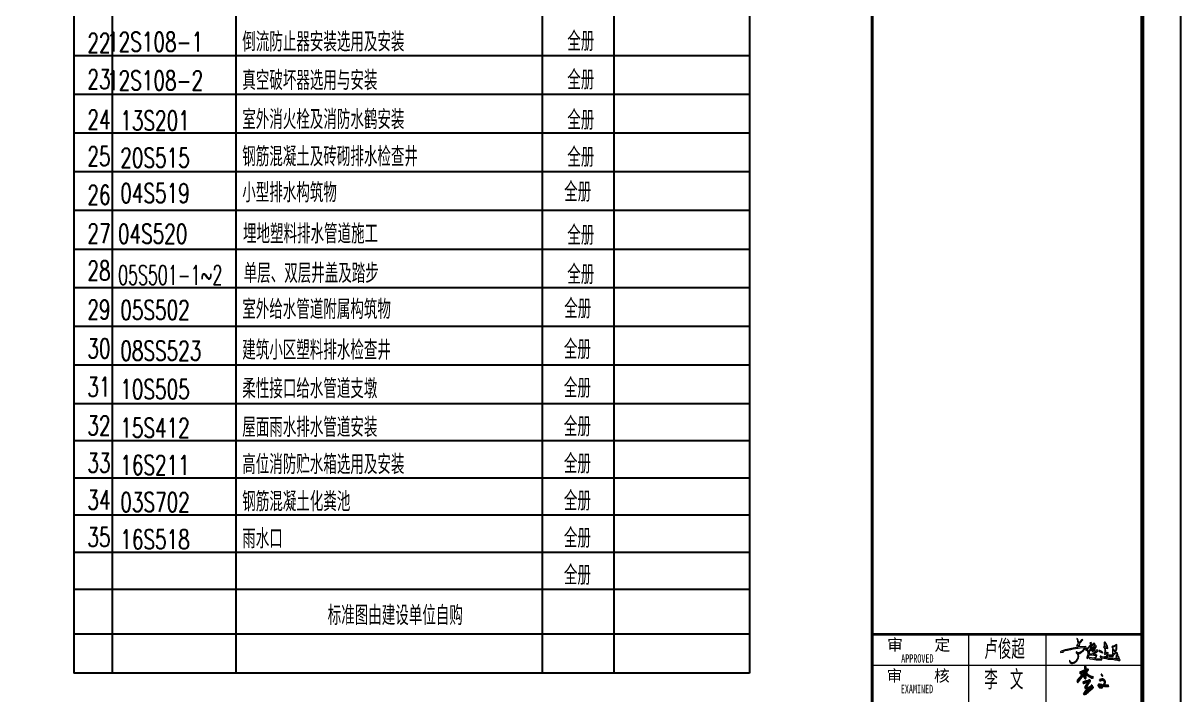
# Model space of a CAD drawing. Extents: x 1031190 to 1725648, y 733081 to 1571294.
# Drawn here: x 1153564 to 1183549, y 1447350 to 1464748 of the extents above; entities that cross this region are included whole.
import ezdxf
from ezdxf.enums import TextEntityAlignment as Align

# ---------------------------------------------------------------- set-up
doc = ezdxf.new("R2010")
doc.units = 0
doc.header["$LTSCALE"] = 1000
doc.header["$MEASUREMENT"] = 0
doc.linetypes.add('DASH', pattern=[0.35, 0.25, -0.1])
for name, color, linetype in [('0s-水标注', 7, 'Continuous'), ('图框', 140, 'Continuous'), ('图签文字', 147, 'Continuous'), ('电子签名-李文', 7, 'DASH'), ('签名-水', 7, 'Continuous')]:
    doc.layers.add(name, color=color, linetype=linetype)
doc.layers.add('ZC', color=6, linetype='Continuous', lineweight=40)
doc.layers.add('签名', color=7, linetype='Continuous', lineweight=18)
doc.styles.add('HZ', font='TXT', dxfattribs={"bigfont": 'HZTXT'})
doc.styles.add('建筑图签-1', font='simhei.ttf', dxfattribs={"width": 0.7})
doc.styles.add('建筑图签-2', font='TXT.shx', dxfattribs={"width": 0.5, "bigfont": 'HZTXT.shx'})

# ---------------------------------------------------------------- blocks, each defined once
blk = doc.blocks.new('GDGDGRDGDRGDR')
at = {"layer": '图框'}
blk.add_lwpolyline([(148133, -148204), (190183, -148204), (190183, -118504), (148133, -118504)], close=True, dxfattribs=at)
at = {"layer": '图框', "const_width": 50}
blk.add_lwpolyline([(149383, -147704), (189683, -147704), (189683, -119004), (149383, -119004)], close=True, dxfattribs=at)
blk = doc.blocks.new('ljc')
at = {"linetype": 'Continuous'}
h = blk.add_hatch(color=0, dxfattribs=at)
h.paths.add_polyline_path([(2022.8, 1567.7), (2018.8, 1563.7), (2019.8, 1561.7), (2023.8, 1561.7), (2021.8, 1551.7), (1954.8, 1537.7), (1932.8, 1529.7), (1929.8, 1526.7), (1928.8, 1524.7), (1930.8, 1522.7), (1943.8, 1523.7), (1945.8, 1525.7), (1941.8, 1527.7), (1959.8, 1534.7), (1966.8, 1534.7), (1974.8, 1537.7), (1984.8, 1538.7), (1997.8, 1542.7), (2009.8, 1543.7), (2017.8, 1546.7), (2024.8, 1545.7), (2034.8, 1548.7), (2060.8, 1549.7), (2051.8, 1536.7), (2041.8, 1527.7), (2027.8, 1520.7), (2022.8, 1520.7), (2017.8, 1525.7), (2014.8, 1526.7), (2012.8, 1524.7), (2012.8, 1520.7), (2018.8, 1515.7), (2021.8, 1507.7), (2021.8, 1493.7), (2011.8, 1476.7), (1999.8, 1468.7), (1987.8, 1466.7), (1981.8, 1472.7), (1979.8, 1479.7), (1977.8, 1481.7), (1977.8, 1474.7), (1980.8, 1467.7), (1987.8, 1462.7), (1993.8, 1462.7), (2004.8, 1466.7), (2017.8, 1477.7), (2026.8, 1492.7), (2027.8, 1503.7), (2024.8, 1516.7), (2032.8, 1517.7), (2053.8, 1532.7), (2066.8, 1548.7), (2066.8, 1551.7), (2063.8, 1554.7), (2028.8, 1552.7), (2035.8, 1574.7), (2048.8, 1590.7), (2046.8, 1592.7), (2042.8, 1591.7), (2027.8, 1572.7), (2024.8, 1588.7), (2020.8, 1596.7), (2017.8, 1598.7), (2016.8, 1596.7), (2019.8, 1589.7)])
h.paths.add_polyline_path([(2080.8, 1521.7), (2080.8, 1527.7), (2074.8, 1540.7), (2092.8, 1561.7), (2096.8, 1571.7), (2093.8, 1576.7), (2086.8, 1575.7), (2088.8, 1571.7), (2091.8, 1571.7), (2090.8, 1566.7), (2079.8, 1550.7), (2065.8, 1536.7), (2064.8, 1534.7), (2066.8, 1532.7), (2072.8, 1534.7), (2076.8, 1522.7), (2076.8, 1512.7), (2071.8, 1495.7), (2071.8, 1491.7), (2073.8, 1489.7), (2077.8, 1493.7), (2082.8, 1509.7), (2098.8, 1509.7), (2118.8, 1506.7), (2118.8, 1499.7), (2115.8, 1495.7), (2107.8, 1492.7), (2086.8, 1495.7), (2083.8, 1491.7), (2086.8, 1488.7), (2102.8, 1487.7), (2121.8, 1482.7), (2139.8, 1483.7), (2147.8, 1481.7), (2151.8, 1485.7), (2151.8, 1490.7), (2147.8, 1487.7), (2124.8, 1487.7), (2113.8, 1489.7), (2123.8, 1498.7), (2125.8, 1508.7), (2120.8, 1511.7), (2118.8, 1510.7), (2107.8, 1513.7), (2123.8, 1522.7), (2131.8, 1531.7), (2129.8, 1534.7), (2120.8, 1535.7), (2114.8, 1532.7), (2108.8, 1532.7), (2122.8, 1554.7), (2120.8, 1558.7), (2113.8, 1556.7), (2115.8, 1563.7), (2114.8, 1568.7), (2110.8, 1572.7), (2104.8, 1571.7), (2092.8, 1553.7)])
h.paths.add_polyline_path([(2088.8, 1534.7), (2096.8, 1534.7), (2111.8, 1550.7), (2115.8, 1551.7), (2110.8, 1542.7), (2098.8, 1527.7), (2100.8, 1525.7), (2113.8, 1527.7), (2120.8, 1530.7), (2123.8, 1529.7), (2117.8, 1523.7), (2100.8, 1514.7), (2083.8, 1513.7), (2083.8, 1517.7)], flags=16)
h.paths.add_polyline_path([(2092.8, 1536.7), (2094.8, 1539.7), (2102.8, 1545.7), (2095.8, 1536.7)], flags=16)
h.paths.add_polyline_path([(2092.8, 1543.7), (2093.8, 1548.7), (2105.8, 1567.7), (2108.8, 1568.7), (2110.8, 1566.7), (2107.8, 1553.7), (2103.8, 1549.7)], flags=16)
h.paths.add_polyline_path([(2140.8, 1533.7), (2137.8, 1532.7), (2136.8, 1530.7), (2141.8, 1526.7), (2154.8, 1521.7), (2157.8, 1522.7), (2152.8, 1527.7)])
h.paths.add_polyline_path([(2174.8, 1521.7), (2172.8, 1523.7), (2171.8, 1545.7), (2182.8, 1544.7), (2184.8, 1546.7), (2182.8, 1556.7), (2177.8, 1565.7), (2176.8, 1560.7), (2179.8, 1555.7), (2180.8, 1549.7), (2174.8, 1549.7), (2169.8, 1553.7), (2168.8, 1573.7), (2170.8, 1573.7), (2174.8, 1568.7), (2175.8, 1570.7), (2169.8, 1578.7), (2166.8, 1578.7), (2164.8, 1576.7), (2163.8, 1561.7), (2165.8, 1552.7), (2162.8, 1552.7), (2161.8, 1550.7), (2166.8, 1546.7), (2168.8, 1536.7), (2168.8, 1523.7), (2165.8, 1520.7), (2164.8, 1516.7), (2167.8, 1512.7), (2169.8, 1512.7), (2172.8, 1516.7), (2179.8, 1516.7), (2177.8, 1501.7), (2174.8, 1499.7), (2166.8, 1498.7), (2174.8, 1495.7), (2179.8, 1496.7), (2182.8, 1499.7), (2183.8, 1510.7), (2186.8, 1520.7), (2184.8, 1522.7)])
h.paths.add_polyline_path([(2232.8, 1541.7), (2232.8, 1563.7), (2230.8, 1566.7), (2214.8, 1557.7), (2209.8, 1556.7), (2205.8, 1551.7), (2210.8, 1547.7), (2210.8, 1550.7), (2228.8, 1559.7), (2227.8, 1541.7), (2226.8, 1536.7), (2223.8, 1532.7), (2219.8, 1533.7), (2212.8, 1541.7), (2210.8, 1542.7), (2208.8, 1540.7), (2208.8, 1507.7), (2188.8, 1507.7), (2186.8, 1505.7), (2190.8, 1502.7), (2212.8, 1502.7), (2216.8, 1510.7), (2221.8, 1515.7), (2231.8, 1517.7), (2233.8, 1512.7), (2233.8, 1504.7), (2226.8, 1504.7), (2231.8, 1501.7), (2231.8, 1499.7), (2227.8, 1496.7), (2228.8, 1492.7), (2238.8, 1494.7), (2242.8, 1488.7), (2242.8, 1485.7), (2211.8, 1491.7), (2188.8, 1491.7), (2178.8, 1493.7), (2175.8, 1495.7), (2166.8, 1495.7), (2163.8, 1497.7), (2153.8, 1498.7), (2146.8, 1502.7), (2143.8, 1502.7), (2142.8, 1500.7), (2143.8, 1497.7), (2152.8, 1493.7), (2173.8, 1490.7), (2185.8, 1486.7), (2210.8, 1486.7), (2221.8, 1483.7), (2229.8, 1483.7), (2242.8, 1479.7), (2248.8, 1479.7), (2250.8, 1481.7), (2243.8, 1495.7), (2245.8, 1498.7), (2237.8, 1502.7), (2238.8, 1512.7), (2236.8, 1519.7), (2232.8, 1522.7), (2223.8, 1521.7), (2213.8, 1515.7), (2211.8, 1521.7), (2212.8, 1535.7), (2219.8, 1529.7), (2227.8, 1529.7), (2229.8, 1531.7)])
at = {"color": 0, "linetype": 'Continuous', "elevation": 16426272}
for points in [[(1929.8, 1526.7), (1928.8, 1524.7), (1930.8, 1522.7), (1943.8, 1523.7), (1945.8, 1525.7), (1941.8, 1527.7), (1959.8, 1534.7), (1966.8, 1534.7), (1974.8, 1537.7), (1984.8, 1538.7), (1997.8, 1542.7), (2009.8, 1543.7), (2017.8, 1546.7), (2024.8, 1545.7), (2034.8, 1548.7), (2060.8, 1549.7), (2051.8, 1536.7), (2041.8, 1527.7), (2027.8, 1520.7), (2022.8, 1520.7), (2017.8, 1525.7), (2014.8, 1526.7), (2012.8, 1524.7), (2012.8, 1520.7), (2018.8, 1515.7), (2021.8, 1507.7), (2021.8, 1493.7), (2011.8, 1476.7), (1999.8, 1468.7), (1987.8, 1466.7), (1981.8, 1472.7), (1979.8, 1479.7), (1977.8, 1481.7), (1977.8, 1474.7), (1980.8, 1467.7), (1987.8, 1462.7), (1993.8, 1462.7), (2004.8, 1466.7), (2017.8, 1477.7), (2026.8, 1492.7), (2027.8, 1503.7), (2024.8, 1516.7), (2032.8, 1517.7), (2053.8, 1532.7), (2066.8, 1548.7), (2066.8, 1551.7), (2063.8, 1554.7), (2028.8, 1552.7), (2035.8, 1574.7), (2048.8, 1590.7), (2046.8, 1592.7), (2042.8, 1591.7), (2027.8, 1572.7), (2024.8, 1588.7), (2020.8, 1596.7), (2017.8, 1598.7), (2016.8, 1596.7), (2019.8, 1589.7), (2022.8, 1567.7), (2018.8, 1563.7), (2019.8, 1561.7), (2023.8, 1561.7), (2021.8, 1551.7), (1954.8, 1537.7), (1932.8, 1529.7), (1929.8, 1526.7)], [(2065.8, 1536.7), (2064.8, 1534.7), (2066.8, 1532.7), (2072.8, 1534.7), (2076.8, 1522.7), (2076.8, 1512.7), (2071.8, 1495.7), (2071.8, 1491.7), (2073.8, 1489.7), (2077.8, 1493.7), (2082.8, 1509.7), (2098.8, 1509.7), (2118.8, 1506.7), (2118.8, 1499.7), (2115.8, 1495.7), (2107.8, 1492.7), (2086.8, 1495.7), (2083.8, 1491.7), (2086.8, 1488.7), (2102.8, 1487.7), (2121.8, 1482.7), (2139.8, 1483.7), (2147.8, 1481.7), (2151.8, 1485.7), (2151.8, 1490.7), (2147.8, 1487.7), (2124.8, 1487.7), (2113.8, 1489.7), (2123.8, 1498.7), (2125.8, 1508.7), (2120.8, 1511.7), (2118.8, 1510.7), (2107.8, 1513.7), (2123.8, 1522.7), (2131.8, 1531.7), (2129.8, 1534.7), (2120.8, 1535.7), (2114.8, 1532.7), (2108.8, 1532.7), (2122.8, 1554.7), (2120.8, 1558.7), (2113.8, 1556.7), (2115.8, 1563.7), (2114.8, 1568.7), (2110.8, 1572.7), (2104.8, 1571.7), (2092.8, 1553.7), (2080.8, 1521.7), (2080.8, 1527.7), (2074.8, 1540.7), (2092.8, 1561.7), (2096.8, 1571.7), (2093.8, 1576.7), (2086.8, 1575.7), (2088.8, 1571.7), (2091.8, 1571.7), (2090.8, 1566.7), (2079.8, 1550.7), (2065.8, 1536.7)], [(2092.8, 1543.7), (2093.8, 1548.7), (2105.8, 1567.7), (2108.8, 1568.7), (2110.8, 1566.7), (2107.8, 1553.7), (2103.8, 1549.7), (2092.8, 1543.7)], [(2143.8, 1502.7), (2142.8, 1500.7), (2143.8, 1497.7), (2152.8, 1493.7), (2173.8, 1490.7), (2185.8, 1486.7), (2210.8, 1486.7), (2221.8, 1483.7), (2229.8, 1483.7), (2242.8, 1479.7), (2248.8, 1479.7), (2250.8, 1481.7), (2243.8, 1495.7), (2245.8, 1498.7), (2237.8, 1502.7), (2238.8, 1512.7), (2236.8, 1519.7), (2232.8, 1522.7), (2223.8, 1521.7), (2213.8, 1515.7), (2211.8, 1521.7), (2212.8, 1535.7), (2219.8, 1529.7), (2227.8, 1529.7), (2229.8, 1531.7), (2232.8, 1541.7), (2232.8, 1563.7), (2230.8, 1566.7), (2214.8, 1557.7), (2209.8, 1556.7), (2205.8, 1551.7), (2210.8, 1547.7), (2210.8, 1550.7), (2228.8, 1559.7), (2227.8, 1541.7), (2226.8, 1536.7), (2223.8, 1532.7), (2219.8, 1533.7), (2212.8, 1541.7), (2210.8, 1542.7), (2208.8, 1540.7), (2208.8, 1507.7), (2188.8, 1507.7), (2186.8, 1505.7), (2190.8, 1502.7), (2212.8, 1502.7), (2216.8, 1510.7), (2221.8, 1515.7), (2231.8, 1517.7), (2233.8, 1512.7), (2233.8, 1504.7), (2226.8, 1504.7), (2231.8, 1501.7), (2231.8, 1499.7), (2227.8, 1496.7), (2228.8, 1492.7), (2238.8, 1494.7), (2242.8, 1488.7), (2242.8, 1485.7), (2211.8, 1491.7), (2188.8, 1491.7), (2178.8, 1493.7), (2175.8, 1495.7), (2166.8, 1495.7), (2163.8, 1497.7), (2153.8, 1498.7), (2146.8, 1502.7), (2143.8, 1502.7)], [(2162.8, 1552.7), (2161.8, 1550.7), (2166.8, 1546.7), (2168.8, 1536.7), (2168.8, 1523.7), (2165.8, 1520.7), (2164.8, 1516.7), (2167.8, 1512.7), (2169.8, 1512.7), (2172.8, 1516.7), (2179.8, 1516.7), (2177.8, 1501.7), (2174.8, 1499.7), (2166.8, 1498.7), (2174.8, 1495.7), (2179.8, 1496.7), (2182.8, 1499.7), (2183.8, 1510.7), (2186.8, 1520.7), (2184.8, 1522.7), (2174.8, 1521.7), (2172.8, 1523.7), (2171.8, 1545.7), (2182.8, 1544.7), (2184.8, 1546.7), (2182.8, 1556.7), (2177.8, 1565.7), (2176.8, 1560.7), (2179.8, 1555.7), (2180.8, 1549.7), (2174.8, 1549.7), (2169.8, 1553.7), (2168.8, 1573.7), (2170.8, 1573.7), (2174.8, 1568.7), (2175.8, 1570.7), (2169.8, 1578.7), (2166.8, 1578.7), (2164.8, 1576.7), (2163.8, 1561.7), (2165.8, 1552.7), (2162.8, 1552.7)], [(2176.8, 1568.7), (2175.8, 1569.7), (2174.8, 1566.7), (2176.8, 1564.7), (2176.8, 1568.7)], [(2015.8, 1560.7), (2014.8, 1559.7), (2016.8, 1559.7), (2015.8, 1560.7)], [(2016.8, 1561.7), (2015.8, 1560.7), (2018.8, 1560.7), (2016.8, 1561.7)], [(2083.8, 1513.7), (2083.8, 1517.7), (2088.8, 1534.7), (2096.8, 1534.7), (2111.8, 1550.7), (2115.8, 1551.7), (2110.8, 1542.7), (2098.8, 1527.7), (2100.8, 1525.7), (2113.8, 1527.7), (2120.8, 1530.7), (2123.8, 1529.7), (2117.8, 1523.7), (2100.8, 1514.7), (2083.8, 1513.7)], [(2092.8, 1536.7), (2094.8, 1539.7), (2102.8, 1545.7), (2095.8, 1536.7), (2092.8, 1536.7)], [(2137.8, 1532.7), (2136.8, 1530.7), (2141.8, 1526.7), (2154.8, 1521.7), (2157.8, 1522.7), (2152.8, 1527.7), (2140.8, 1533.7), (2137.8, 1532.7)]]:
    blk.add_lwpolyline(points, dxfattribs=at)
blk = doc.blocks.new('A$C44B256A7')
at = {"layer": '电子签名-李文'}
h = blk.add_hatch(color=0, dxfattribs=at)
h.dxf.hatch_style = 1
h.paths.add_polyline_path([(934, -1198), (941, -1210), (956, -1216), (968, -1207), (992, -1199), (1012, -1194), (1037, -1192), (1054, -1200), (1076, -1215), (1093, -1230), (1096, -1243), (1095, -1265), (1092, -1286), (1086, -1310), (1075, -1335), (1059, -1365), (1039, -1388), (1024, -1405), (1007, -1416), (991, -1423), (973, -1429), (958, -1429), (945, -1423), (936, -1414), (927, -1402), (919, -1391), (910, -1376), (910, -1366), (915, -1361), (935, -1366), (957, -1369), (977, -1373), (1002, -1377), (1020, -1380), (1055, -1386), (1075, -1389), (1102, -1393), (1140, -1392), (1169, -1396), (1199, -1396), (1222, -1404), (1226, -1395), (1230, -1384), (1221, -1380), (1202, -1379), (1168, -1378), (1110, -1373), (1073, -1371), (1046, -1369), (997, -1351), (972, -1349), (946, -1344), (925, -1342), (903, -1340), (893, -1348), (890, -1366), (894, -1381), (897, -1390), (916, -1418), (935, -1434), (951, -1442), (978, -1445), (993, -1442), (1013, -1435), (1029, -1424), (1042, -1415), (1055, -1395), (1073, -1371), (1079, -1362), (1095, -1333), (1111, -1306), (1111, -1281), (1114, -1251), (1116, -1233), (1101, -1208), (1084, -1194), (1069, -1182), (1055, -1176), (1037, -1171), (1016, -1172), (990, -1176), (970, -1183), (958, -1186), (940, -1186), (934, -1191)])
h.paths.add_polyline_path([(987, -1030), (1007, -1049), (1020, -1066), (1032, -1071), (1036, -1064), (1030, -1052), (1020, -1039), (1013, -1028), (1006, -1017), (992, -1016), (986, -1024)])
h.paths.add_polyline_path([(395, -1278), (403, -1295), (420, -1295), (516, -1261), (580, -1237), (606, -1225), (604, -1242), (569, -1289), (521, -1338), (502, -1370), (469, -1415), (459, -1437), (466, -1461), (473, -1463), (505, -1473), (561, -1464), (589, -1463), (635, -1455), (656, -1452), (683, -1449), (699, -1446), (687, -1462), (666, -1475), (650, -1485), (642, -1496), (607, -1527), (583, -1544), (580, -1546), (575, -1557), (545, -1583), (532, -1592), (516, -1602), (509, -1608), (462, -1636), (449, -1640), (446, -1634), (474, -1608), (494, -1591), (506, -1568), (523, -1548), (531, -1543), (553, -1516), (584, -1491), (603, -1465), (635, -1430), (668, -1402), (694, -1383), (693, -1366), (669, -1376), (650, -1395), (619, -1417), (594, -1442), (569, -1472), (533, -1499), (492, -1545), (460, -1590), (425, -1625), (417, -1648), (432, -1658), (463, -1657), (488, -1643), (516, -1628), (543, -1606), (571, -1586), (603, -1554), (635, -1533), (664, -1502), (690, -1485), (715, -1464), (726, -1446), (732, -1424), (710, -1420), (656, -1427), (590, -1434), (534, -1446), (510, -1444), (492, -1444), (486, -1428), (519, -1384), (565, -1324), (604, -1274), (630, -1231), (626, -1201), (589, -1206), (563, -1218), (528, -1229), (519, -1232), (499, -1236), (473, -1243), (448, -1253), (428, -1261), (405, -1271), (394, -1276)])
edge = h.paths.add_edge_path()
edge.add_line((470, -744), (463, -751))
edge.add_line((479, -744), (470, -744))
edge.add_line((486, -757), (479, -744))
edge.add_line((488, -983), (488, -948))
edge.add_line((505, -985), (488, -983))
edge.add_line((531, -998), (505, -985))
edge.add_line((559, -1019), (531, -998))
edge.add_line((586, -1042), (559, -1019))
edge.add_line((649, -1079), (586, -1042))
edge.add_line((698, -1095), (649, -1079))
edge.add_line((735, -1105), (698, -1095))
edge.add_line((727, -1120), (735, -1105))
edge.add_line((692, -1122), (727, -1120))
edge.add_line((655, -1122), (692, -1122))
edge.add_line((675, -1107), (655, -1122))
edge.add_line((627, -1093), (675, -1107))
edge.add_line((570, -1058), (627, -1093))
edge.add_line((495, -1007), (570, -1058))
edge.add_line((490, -1012), (495, -1007))
edge.add_line((495, -1144), (490, -1012))
edge.add_line((491, -1152), (495, -1144))
edge.add_line((471, -1149), (491, -1152))
edge.add_line((413, -1057), (471, -1149))
edge.add_line((371, -1021), (413, -1057))
edge.add_line((341, -1002), (371, -1021))
edge.add_line((314, -991), (341, -1002))
edge.add_line((286, -969), (314, -991))
edge.add_line((297, -954), (286, -969))
edge.add_line((497, -860), (487, -865))
edge.add_line((563, -849), (497, -860))
edge.add_line((565, -866), (563, -849))
edge.add_line((448, -990), (471, -966))
edge.add_line((239, -1246), (448, -990))
edge.add_line((247, -1268), (239, -1246))
edge.add_line((227, -1272), (247, -1268))
edge.add_line((213, -1252), (227, -1272))
edge.add_line((221, -1213), (213, -1252))
edge.add_line((366, -1049), (221, -1213))
edge.add_line((531, -873), (487, -920))
edge.add_line((523, -874), (531, -873))
edge.add_line((444, -905), (468, -895))
edge.add_line((350, -952), (444, -905))
edge.add_line((322, -977), (350, -952))
edge.add_line((376, -998), (322, -977))
edge.add_line((410, -1028), (376, -998))
edge.add_line((430, -1046), (410, -1028))
edge.add_line((458, -1093), (430, -1046))
edge.add_line((476, -1116), (458, -1093))
edge.add_line((463, -751), (470, -938))
h = blk.add_hatch(color=0, dxfattribs=at)
h.dxf.hatch_style = 1
h.paths.add_polyline_path([(470, -938), (397, -1017), (414, -1031), (448, -990), (471, -966), (476, -1116), (458, -1093), (430, -1046), (414, -1032), (401, -1047), (413, -1057), (471, -1149), (491, -1152), (495, -1144), (490, -1012), (495, -1007), (570, -1058), (627, -1093), (675, -1107), (655, -1122), (692, -1122), (727, -1120), (735, -1105), (698, -1095), (649, -1079), (586, -1042), (559, -1019), (531, -998), (505, -985), (488, -983), (488, -948), (565, -866), (563, -849), (497, -860), (487, -865), (486, -757), (479, -744), (470, -744), (463, -751)])
h.paths.add_polyline_path([(487, -888), (535, -869), (487, -920)], flags=16)
h = blk.add_hatch(color=0, dxfattribs=at)
h.dxf.hatch_style = 1
h.paths.add_polyline_path([(401, -1047), (383, -1031), (366, -1049), (221, -1213), (213, -1252), (227, -1272), (247, -1268), (239, -1246)])
h.paths.add_polyline_path([(414, -1032), (410, -1028), (397, -1017), (383, -1031), (401, -1047)])
h = blk.add_hatch(color=0, dxfattribs=at)
h.dxf.hatch_style = 1
h.paths.add_polyline_path([(322, -977), (350, -952), (444, -905), (468, -895), (468, -874), (297, -954), (286, -969), (314, -991), (341, -1002), (371, -1021), (383, -1031), (397, -1017), (376, -998)])
h = blk.add_hatch(color=0, dxfattribs=at)
h.dxf.hatch_style = 1
h.paths.add_polyline_path([(604, -1432), (594, -1442), (576, -1464), (589, -1463), (607, -1460), (636, -1429)])
h.paths.add_polyline_path([(1055, -1386), (1061, -1387), (1073, -1371), (1055, -1370), (1043, -1384)])
at = {"layer": '电子签名-李文', "color": 0}
for p, q in [((470, -744, 0), (463, -751, 0)), ((479, -744, 0), (470, -744, 0)), ((486, -757, 0), (479, -744, 0)), ((366, -1049, 0), (221, -1213, 0)), ((239, -1246, 0), (448, -990, 0)), ((297, -954, 0), (286, -969, 0)), ((286, -969, 0), (314, -991, 0)), ((468, -874, 0), (297, -954, 0)), ((314, -991, 0), (341, -1002, 0)), ((322, -977, 0), (350, -952, 0)), ((376, -998, 0), (322, -977, 0)), ((341, -1002, 0), (371, -1021, 0)), ((350, -952, 0), (444, -905, 0)), ((470, -938, 0), (366, -1049, 0)), ((371, -1021, 0), (413, -1057, 0)), ((410, -1028, 0), (376, -998, 0)), ((430, -1046, 0), (410, -1028, 0)), ((413, -1057, 0), (471, -1149, 0)), ((458, -1093, 0), (430, -1046, 0)), ((444, -905, 0), (468, -895, 0)), ((448, -990, 0), (471, -966, 0)), ((476, -1116, 0), (458, -1093, 0)), ((463, -751, 0), (470, -938, 0)), ((471, -966, 0), (476, -1116, 0)), ((487, -865, 0), (486, -757, 0)), ((497, -860, 0), (487, -865, 0)), ((531, -873, 0), (487, -920, 0)), ((487, -888, 0), (523, -874, 0)), ((487, -920, 0), (487, -888, 0)), ((488, -948, 0), (565, -866, 0)), ((488, -983, 0), (488, -948, 0)), ((505, -985, 0), (488, -983, 0)), ((490, -1012, 0), (495, -1007, 0)), ((495, -1144, 0), (490, -1012, 0)), ((495, -1007, 0), (570, -1058, 0)), ((563, -849, 0), (497, -860, 0)), ((531, -998, 0), (505, -985, 0)), ((523, -874, 0), (531, -873, 0)), ((559, -1019, 0), (531, -998, 0)), ((586, -1042, 0), (559, -1019, 0)), ((565, -866, 0), (563, -849, 0)), ((570, -1058, 0), (627, -1093, 0)), ((649, -1079, 0), (586, -1042, 0)), ((627, -1093, 0), (675, -1107, 0)), ((698, -1095, 0), (649, -1079, 0)), ((675, -1107, 0), (655, -1122, 0)), ((655, -1122, 0), (692, -1122, 0)), ((692, -1122, 0), (727, -1120, 0)), ((735, -1105, 0), (698, -1095, 0)), ((727, -1120, 0), (735, -1105, 0)), ((221, -1213, 0), (213, -1252, 0)), ((213, -1252, 0), (227, -1272, 0)), ((227, -1272, 0), (247, -1268, 0)), ((247, -1268, 0), (239, -1246, 0)), ((471, -1149, 0), (491, -1152, 0)), ((491, -1152, 0), (495, -1144, 0))]:
    blk.add_line(p, q, dxfattribs=at)
at = {"layer": '电子签名-李文', "color": 0, "elevation": 0}
for points in [[(987, -1030), (1007, -1049), (1020, -1066), (1032, -1071), (1036, -1064), (1030, -1052), (1020, -1039), (1013, -1028), (1006, -1017), (992, -1016), (986, -1024), (987, -1030)], [(395, -1278), (403, -1295), (420, -1295), (516, -1261), (580, -1237), (606, -1225), (604, -1242), (569, -1289), (521, -1338), (502, -1370), (469, -1415), (459, -1437), (466, -1461), (473, -1463), (505, -1473), (561, -1464), (589, -1463), (635, -1455), (656, -1452), (683, -1449), (699, -1446), (687, -1462), (666, -1475), (650, -1485), (642, -1496), (607, -1527), (583, -1544), (580, -1546), (575, -1557), (545, -1583), (532, -1592), (516, -1602), (509, -1608), (462, -1636), (449, -1640), (446, -1634), (474, -1608), (494, -1591), (506, -1568), (523, -1548), (531, -1543), (553, -1516), (584, -1491), (603, -1465), (635, -1430), (668, -1402), (694, -1383), (693, -1366), (669, -1376), (650, -1395), (619, -1417), (594, -1442), (569, -1472), (533, -1499), (492, -1545), (460, -1590), (425, -1625), (417, -1648), (432, -1658), (463, -1657), (488, -1643), (516, -1628), (543, -1606), (571, -1586), (603, -1554), (635, -1533), (664, -1502), (690, -1485), (715, -1464), (726, -1446), (732, -1424), (710, -1420), (656, -1427), (590, -1434), (534, -1446), (510, -1444), (492, -1444), (486, -1428), (519, -1384), (565, -1324), (604, -1274), (630, -1231), (626, -1201), (589, -1206), (563, -1218), (528, -1229), (519, -1232), (499, -1236), (473, -1243), (448, -1253), (428, -1261), (405, -1271), (394, -1276), (395, -1278)], [(934, -1198), (941, -1210), (956, -1216), (968, -1207), (992, -1199), (1012, -1194), (1037, -1192), (1054, -1200), (1076, -1215), (1093, -1230), (1096, -1243), (1095, -1265), (1092, -1286), (1086, -1310), (1075, -1335), (1059, -1365), (1039, -1388), (1024, -1405), (1007, -1416), (991, -1423), (973, -1429), (958, -1429), (945, -1423), (936, -1414), (927, -1402), (919, -1391), (910, -1376), (910, -1366), (915, -1361), (935, -1366), (957, -1369), (977, -1373), (1002, -1377), (1020, -1380), (1055, -1386), (1075, -1389), (1102, -1393), (1140, -1392), (1169, -1396), (1199, -1396), (1222, -1404), (1226, -1395), (1230, -1384), (1221, -1380), (1202, -1379), (1168, -1378), (1110, -1373), (1073, -1371), (1046, -1369), (997, -1351), (972, -1349), (946, -1344), (925, -1342), (903, -1340), (893, -1348), (890, -1366), (894, -1381), (897, -1390), (916, -1418), (935, -1434), (951, -1442), (978, -1445), (993, -1442), (1013, -1435), (1029, -1424), (1042, -1415), (1055, -1395), (1073, -1371), (1079, -1362), (1095, -1333), (1111, -1306), (1111, -1281), (1114, -1251), (1116, -1233), (1101, -1208), (1084, -1194), (1069, -1182), (1055, -1176), (1037, -1171), (1016, -1172), (990, -1176), (970, -1183), (958, -1186), (940, -1186), (934, -1191), (934, -1198)]]:
    blk.add_lwpolyline(points, dxfattribs=at)
blk = doc.blocks.new('A$C58EE6059')
at = {"layer": '图框'}
for points, const_width in [([(-6995, 0), (-6995, 57400)], 70), ([(5, 13200), (-6995, 13200)], 70), ([(-6995, 13200), (5, 13200)], 70), ([(-4496, 6800), (-4495, 13200)], 35), ([(-2495, 6800), (-2495, 13200)], 35), ([(-6995, 12400), (5, 12400)], 35)]:
    blk.add_lwpolyline(points, dxfattribs=dict(at, const_width=const_width))
at = {"layer": '签名', "color": 2, "xscale": 4.799999999813735, "yscale": 4.799999999813735, "zscale": 4.799999999813735}
blk.add_blockref('ljc', (-11376, 5420, -78846106), dxfattribs=at)
at = {"layer": '签名-水', "color": 0, "xscale": 0.8, "yscale": 0.8, "zscale": 0.8}
blk.add_blockref('A$C44B256A7', (-1853, 12974, 0), dxfattribs=at)
at = {"layer": '图框', "style": '建筑图签-1', "width": 0.7}
for s, p in [('APPROVED ', (-6244, 12465)), ('EXAMINED  ', (-6253, 11674, -1799))]:
    blk.add_text(s, height=220, dxfattribs=at).set_placement(p)
at = {"layer": '图签文字', "color": 7, "style": '建筑图签-1'}
for s, p in [('审    定', (-6607, 12779)), ('审    核', (-6620, 11977))]:
    blk.add_text(s, height=300, dxfattribs=at).set_placement(p)
at = {"layer": '图签文字', "color": 1, "style": '建筑图签-2', "width": 0.7}
for s, p in [('卢俊超', (-4089, 12562)), ('李 文', (-4089, 11771))]:
    blk.add_text(s, height=500, dxfattribs=at).set_placement(p)

msp = doc.modelspace()

# ---------------------------------------------------------------- linework, layer by layer
at = {"layer": '0s-水标注'}
for p, q in [((1154874.5, 1487266.9), (1154874.5, 1447911)), ((1155874.5, 1447911), (1155874.5, 1487266.9)), ((1159084.5, 1447911), (1159084.5, 1487266.9)), ((1167015.4, 1447911), (1167015.4, 1487266.9)), ((1168874.5, 1447911), (1168874.5, 1487266.9)), ((1172374.5, 1487266.9), (1172374.5, 1447911)), ((1172374.5, 1463900.9), (1154874.5, 1463900.9)), ((1172374.5, 1462900.9), (1154874.5, 1462900.9)), ((1172374.5, 1461900.9), (1154874.5, 1461900.9)), ((1172374.5, 1460900.9), (1154874.5, 1460900.9)), ((1172374.5, 1459893.9), (1154874.5, 1459893.9)), ((1172374.5, 1458886.9), (1154874.5, 1458886.9)), ((1172374.5, 1457893.9), (1154874.5, 1457893.9)), ((1172374.5, 1456886.9), (1154874.5, 1456886.9)), ((1172374.5, 1455886.9), (1154874.5, 1455886.9)), ((1172374.5, 1454886.9), (1154874.5, 1454886.9)), ((1172374.5, 1453925), (1154874.5, 1453925)), ((1172374.5, 1453925), (1154874.5, 1453925)), ((1172374.5, 1452963.1), (1154874.5, 1452963.1)), ((1172374.5, 1452963.1), (1154874.5, 1452963.1)), ((1172374.5, 1452001.1), (1154874.5, 1452001.1)), ((1172374.5, 1452001.1), (1154874.5, 1452001.1)), ((1172374.5, 1451039.2), (1154874.5, 1451039.2)), ((1172374.5, 1451039.2), (1154874.5, 1451039.2)), ((1172374.5, 1450077.2), (1154874.5, 1450077.2)), ((1172374.5, 1450077.2), (1154874.5, 1450077.2)), ((1172374.5, 1448918), (1154874.5, 1448918)), ((1172374.5, 1447911), (1154874.5, 1447911))]:
    msp.add_line(p, q, dxfattribs=at)

# ---------------------------------------------------------------- block references
at = {"xscale": 2, "yscale": 2, "zscale": 2}
msp.add_blockref('GDGDGRDGDRGDR', (803182.9, 1731125.5), dxfattribs=at)
at = {"layer": 'ZC'}
msp.add_blockref('A$C58EE6059', (1182548.5, 1435717.1), dxfattribs=at)

# ---------------------------------------------------------------- texts
at = {"layer": '0s-水标注', "style": 'HZ', "width": 0.7}
for s, p in [('22', (1155226.7, 1463986.3)), ('倒流防止器安装选用及安装', (1159240, 1464013.4)), ('全册', (1167657, 1464029)), ('真空破坏器选用与安装', (1159240, 1463013.4)), ('全册', (1167657, 1463029)), ('23', (1155226.7, 1463043.2)), ('24', (1155226.7, 1462000.3)), ('13S201', (1156078.8, 1461973.4)), ('室外消火栓及消防水鹤安装', (1159238.8, 1462001.9)), ('全册', (1167657, 1461988.4)), ('25', (1155226.7, 1461050.2)), ('全册', (1167657, 1461026.5)), ('04S519', (1156078.8, 1460092)), ('小型排水构筑物', (1159238.8, 1460107.3)), ('全册', (1167576, 1460125.9)), ('26', (1155226.7, 1460050.2)), ('27', (1155226.7, 1459050.2)), ('04S520', (1156018.3, 1459039.2)), ('埋地塑料排水管道施工', (1159257.7, 1459040.1)), ('全册', (1167657, 1459005.5)), ('28', (1155226.7, 1458088.3)), ('单层、双层井盖及踏步', (1159275.5, 1458017.6)), ('全册', (1167657, 1457989.6)), ('29', (1155226.7, 1457081.3)), ('室外给水管道附属构筑物', (1159238.8, 1457083.3)), ('全册', (1167576, 1457101.8)), ('05S502', (1156078.8, 1457067.9)), ('30', (1155226.7, 1456074.3)), ('08SS523', (1156078.8, 1456013.9)), ('建筑小区塑料排水检查井', (1159238.8, 1456029.3)), ('全册', (1167567.9, 1456047.8)), ('31', (1155226.7, 1455074.3)), ('10S505', (1156078.8, 1455013.9)), ('柔性接口给水管道支墩', (1159238.8, 1455029.3)), ('全册', (1167567.9, 1455047.8)), ('32', (1155226.7, 1454074.3)), ('屋面雨水排水管道安装', (1159238.8, 1454029.3)), ('全册', (1167567.9, 1454047.8)), ('15S412', (1156078.8, 1454013.9)), ('33', (1155226.7, 1453112.3)), ('16S211', (1156078.8, 1453052)), ('高位消防贮水箱选用及安装', (1159238.8, 1453067.3)), ('全册', (1167567.9, 1453085.9)), ('34', (1155226.7, 1452150.4)), ('03S702', (1156078.8, 1452090.1)), ('钢筋混凝土化粪池', (1159238.8, 1452105.4)), ('全册', (1167567.9, 1452124)), ('35', (1155226.7, 1451188.4)), ('16S518', (1156078.8, 1451128.1)), ('雨水口', (1159238.8, 1451143.5)), ('全册', (1167567.9, 1451162)), ('全册', (1167567.9, 1450200.1)), ('标准图由建设单位自购', (1161452.1, 1449155.8))]:
    msp.add_text(s, height=500, dxfattribs=at).set_placement(p)
at = {"layer": '0s-水标注', "style": 'HZ'}
for s, width, p in [('12S108-1', 0.7, (1156980.8, 1464264)), ('12S108-2', 0.7, (1156980.8, 1463264)), ('05S501-1~2', 0.6, (1157373.4, 1458222.9))]:
    msp.add_text(s, height=500, dxfattribs=dict(at, width=width)).set_placement(p, align=Align.MIDDLE)
at = {"layer": '0s-水标注', "color": 1, "style": 'HZ', "width": 0.7}
for s, p in [('20S515', (1156078.8, 1461011.4)), ('钢筋混凝土及砖砌排水检查井', (1159238.8, 1461040))]:
    msp.add_text(s, height=500, dxfattribs=at).set_placement(p)

doc.saveas('drawing.dxf')
